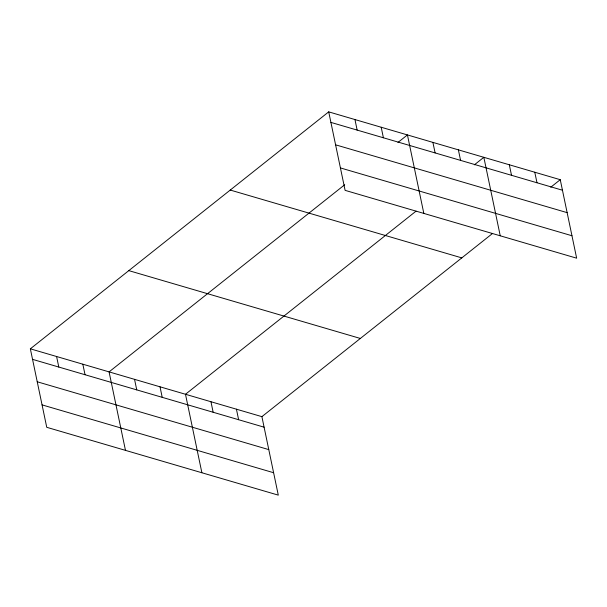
<?xml version="1.0" encoding="UTF-8"?>
<svg xmlns="http://www.w3.org/2000/svg" width="607" height="607" viewBox="0 0 607 607"><rect width="100%" height="100%" fill="white"/><g stroke="black" fill="none" stroke-linecap="round" stroke-linejoin="round"><path stroke-width="0.91" d="M30.35 348.82L261.898 416.652L278.294 495.137L46.747 427.305L30.35 348.82L328.706 111.863L560.253 179.695L576.65 258.18L345.102 190.348L328.706 111.863M344.715 184.74L109.078 371.886L125.474 450.371M397.949 142.455L407.434 134.921L423.83 213.414M416.015 211.175L185.484 394.269L201.881 472.754M474.363 164.838L483.84 157.304L500.244 235.797M261.898 416.652L492.429 233.558M550.769 187.222L560.253 179.695M330.906 122.402L562.454 190.226M335.595 144.823L567.135 212.647M340.421 167.927L571.969 235.751M230.25 190.059L461.798 257.884M128.805 270.623L360.353 338.456M32.55 359.359L264.098 427.184M37.232 381.78L268.78 449.612M42.065 404.884L273.605 472.716M534.782 172.229L536.983 182.768M509.311 164.77L511.511 175.302M458.376 149.846L460.576 160.385M432.905 142.387L435.105 152.918M381.196 127.235L383.396 137.774M354.951 119.549L357.151 130.088M236.427 409.186L238.627 419.725M210.955 401.728L213.156 412.259M160.013 386.803L162.213 397.342M134.542 379.345L136.75 389.876M82.833 364.192L85.033 374.731M56.595 356.506L58.796 367.045"/></g></svg>
